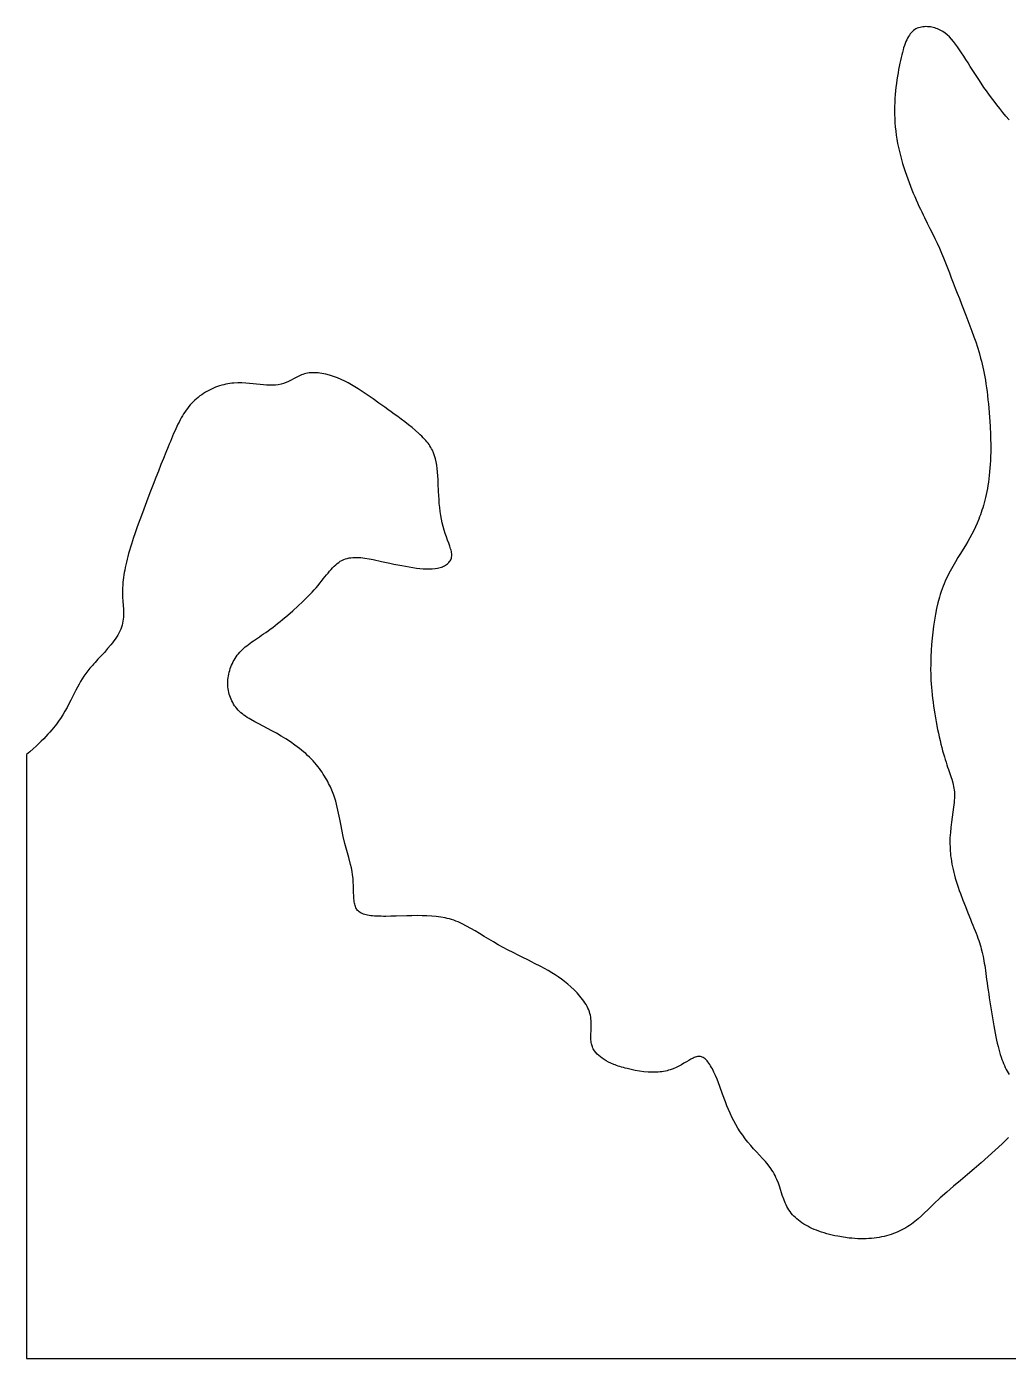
# Model space of a CAD drawing. Header units: millimetres. Extents: x -4898 to 5180, y -1106 to 8925.
# Drawn here: x -4898 to -2378, y -1106 to 2309 of the extents above; entities that cross this region are included whole.
import ezdxf

# ---------------------------------------------------------------- set-up
doc = ezdxf.new("R2010")
doc.units = ezdxf.units.MM
doc.layers.add('166', color=7, linetype='Continuous')

msp = doc.modelspace()

# ---------------------------------------------------------------- linework, layer by layer
at = {"layer": '166', "elevation": 166}
for points in [[(-2376.5, 2069.4), (-2384.8, 2079.2), (-2392.8, 2088.9), (-2400.6, 2098.6), (-2408.1, 2108), (-2415.2, 2117.2), (-2422, 2126.3), (-2428.6, 2135.3), (-2434.9, 2144.1), (-2441.1, 2152.9), (-2453, 2170.6), (-2464.7, 2188.5), (-2476.2, 2206.6), (-2481.9, 2215.6), (-2487.5, 2224.4), (-2493, 2233), (-2498.5, 2241.3), (-2503.9, 2249.3), (-2509.1, 2256.8), (-2514.3, 2263.9), (-2519.5, 2270.5), (-2524.6, 2276.6), (-2529.9, 2282.3), (-2535.4, 2287.4), (-2541.1, 2292), (-2547.1, 2296.1), (-2550.2, 2298), (-2553.4, 2299.7), (-2556.8, 2301.3), (-2560.2, 2302.8), (-2563.8, 2304.1), (-2567.4, 2305.3), (-2571.2, 2306.3), (-2574.9, 2307.2), (-2578.7, 2307.9), (-2582.6, 2308.4), (-2586.4, 2308.6), (-2590.3, 2308.7), (-2594.1, 2308.6), (-2597.9, 2308.3), (-2601.6, 2307.7), (-2605.2, 2306.9), (-2608.8, 2305.8), (-2612.3, 2304.5), (-2615.6, 2302.8), (-2618.8, 2301), (-2621.9, 2298.8), (-2624.8, 2296.3), (-2627.5, 2293.5), (-2630.1, 2290.5), (-2632.6, 2287.1), (-2635, 2283.4), (-2637.2, 2279.4), (-2639.4, 2275.1), (-2641.5, 2270.5), (-2643.4, 2265.6), (-2645.3, 2260.4), (-2647.2, 2254.8), (-2648.9, 2248.9), (-2650.6, 2242.7), (-2652.3, 2236.2), (-2653.9, 2229.4), (-2655.5, 2222.2), (-2657.1, 2214.7), (-2658.7, 2206.8), (-2660.2, 2198.7), (-2661.7, 2190.2), (-2663.1, 2181.5), (-2664.5, 2172.5), (-2665.8, 2163.3), (-2666.9, 2153.9), (-2667.9, 2144.3), (-2668.8, 2134.4), (-2669.5, 2124.5), (-2670.1, 2114.3), (-2670.4, 2104.1), (-2670.6, 2093.7), (-2670.5, 2083.3), (-2670.2, 2072.8), (-2669.6, 2062.2), (-2668.8, 2051.6), (-2667.6, 2041), (-2666.2, 2030.4), (-2664.5, 2019.9), (-2662.6, 2009.3), (-2660.4, 1998.8), (-2658, 1988.4), (-2655.5, 1978), (-2652.7, 1967.7), (-2649.8, 1957.6), (-2646.7, 1947.5), (-2643.5, 1937.6), (-2640.2, 1927.8), (-2636.7, 1918.2), (-2633.3, 1908.8), (-2629.7, 1899.5), (-2626.1, 1890.5), (-2622.4, 1881.7), (-2618.8, 1873.1), (-2615.1, 1864.7), (-2611.5, 1856.6), (-2607.9, 1848.7), (-2604.3, 1841), (-2600.7, 1833.5), (-2597.1, 1826.1), (-2593.5, 1818.9), (-2586.6, 1805), (-2579.8, 1791.5), (-2573.2, 1778.5), (-2566.9, 1765.7), (-2560.9, 1753.1), (-2555.2, 1740.6), (-2549.8, 1728.2), (-2544.6, 1715.7), (-2539.6, 1703.2), (-2529.8, 1677.8), (-2525, 1664.9), (-2520, 1651.9), (-2514.9, 1638.5), (-2509.7, 1624.9), (-2504.3, 1611.2), (-2498.9, 1597.2), (-2487.9, 1569.1), (-2477.2, 1541.2), (-2472.1, 1527.4), (-2467.1, 1513.7), (-2462.4, 1500.3), (-2458, 1486.7), (-2453.7, 1472.9), (-2449.7, 1458.6), (-2447.8, 1451.2), (-2445.9, 1443.6), (-2444.1, 1435.8), (-2442.4, 1427.7), (-2440.7, 1419.4), (-2439.1, 1410.8), (-2437.5, 1401.8), (-2436.1, 1392.6), (-2434.6, 1382.9), (-2433.3, 1372.9), (-2432, 1362.6), (-2430.8, 1352), (-2429.6, 1341.1), (-2428.6, 1330.1), (-2426.7, 1307.5), (-2425.3, 1284.6), (-2424.4, 1261.8), (-2424.1, 1250.4), (-2423.9, 1239.2), (-2423.8, 1228.1), (-2423.9, 1217.3), (-2424.2, 1206.6), (-2424.5, 1196.3), (-2425.1, 1186.2), (-2425.8, 1176.5), (-2426.6, 1167), (-2427.5, 1157.9), (-2428.6, 1149), (-2429.8, 1140.5), (-2431.1, 1132.2), (-2432.4, 1124.1), (-2433.9, 1116.3), (-2435.5, 1108.8), (-2437.1, 1101.5), (-2438.9, 1094.5), (-2440.6, 1087.7), (-2442.5, 1081.1), (-2444.3, 1074.8), (-2446.3, 1068.6), (-2448.2, 1062.7), (-2450.2, 1056.9), (-2452.2, 1051.4), (-2454.2, 1046), (-2458.4, 1035.7), (-2462.8, 1025.8), (-2467.3, 1016.3), (-2472.1, 1006.9), (-2477.2, 997.6), (-2482.6, 988.2), (-2488.4, 978.6), (-2494.6, 968.6), (-2501.1, 958.1), (-2507.8, 947.3), (-2514.6, 936), (-2521.4, 924.3), (-2528.1, 912.2), (-2534.5, 899.7), (-2540.5, 886.8), (-2543.4, 880.2), (-2546.1, 873.5), (-2548.7, 866.8), (-2551.1, 859.9), (-2553.4, 852.9), (-2555.5, 845.9), (-2559.4, 831.5), (-2562.8, 816.9), (-2565.8, 802), (-2568.4, 786.9), (-2570.6, 771.5), (-2572.5, 756), (-2574.1, 740.4), (-2575.6, 724.6), (-2576.7, 708.6), (-2577.5, 692.4), (-2577.9, 675.9), (-2578, 658.9), (-2577.8, 650.3), (-2577.5, 641.5), (-2577.2, 632.6), (-2576.6, 623.6), (-2576, 614.4), (-2575.2, 605.1), (-2574.2, 595.6), (-2573.1, 585.9), (-2571.9, 576.1), (-2570.5, 566.2), (-2567.4, 546.2), (-2563.8, 526.2), (-2560, 506.5), (-2557.9, 496.9), (-2555.9, 487.4), (-2553.7, 478.1), (-2551.6, 469.1), (-2549.4, 460.4), (-2547.2, 452), (-2545, 444), (-2542.8, 436.3), (-2540.7, 429.1), (-2538.5, 422.3), (-2536.4, 415.9), (-2534.4, 409.8), (-2532.4, 404.1), (-2530.5, 398.6), (-2528.6, 393.4), (-2526.9, 388.4), (-2525.2, 383.5), (-2523.7, 378.8), (-2521, 369.5), (-2519.9, 365), (-2518.9, 360.4), (-2518.1, 355.7), (-2517.5, 351), (-2517.1, 346.1), (-2516.8, 341), (-2516.8, 335.8), (-2517, 330.4), (-2517.3, 324.8), (-2517.8, 319), (-2518.4, 313.1), (-2519.1, 307), (-2520.7, 294.5), (-2522.5, 281.7), (-2524.3, 268.5), (-2526, 255.2), (-2527.4, 241.9), (-2528.3, 228.6), (-2528.5, 215.3), (-2528.2, 202), (-2527.8, 195.4), (-2527.3, 188.7), (-2526.6, 182), (-2525.7, 175.2), (-2524.6, 168.3), (-2523.4, 161.4), (-2522, 154.3), (-2520.5, 147.2), (-2518.7, 140), (-2516.8, 132.6), (-2514.7, 125.1), (-2512.4, 117.5), (-2510, 109.7), (-2507.3, 101.7), (-2504.5, 93.6), (-2501.6, 85.5), (-2495.4, 68.9), (-2488.9, 52.4), (-2482.4, 36), (-2475.9, 20.1), (-2472.7, 12.3), (-2469.7, 4.8), (-2466.7, -2.5), (-2463.9, -9.6), (-2461.3, -16.3), (-2458.8, -22.8), (-2456.6, -28.9), (-2454.5, -34.7), (-2452.6, -40.2), (-2450.9, -45.6), (-2449.4, -50.7), (-2447.9, -55.8), (-2445.4, -65.8), (-2443.2, -76), (-2442.2, -81.3), (-2441.2, -86.8), (-2440.3, -92.6), (-2439.3, -98.6), (-2438.4, -105), (-2437.4, -111.8), (-2436.4, -119), (-2435.3, -126.7), (-2434.2, -135), (-2433, -143.7), (-2431.7, -152.8), (-2430.4, -162.2), (-2429, -172), (-2427.5, -181.9), (-2424.5, -202.3), (-2421.3, -222.9), (-2417.9, -243.3), (-2416.2, -253.2), (-2414.4, -262.9), (-2412.6, -272.4), (-2410.7, -281.5), (-2408.9, -290.2), (-2407, -298.4), (-2405.1, -306.2), (-2403.1, -313.6), (-2401.2, -320.6), (-2399.2, -327.3), (-2397.1, -333.6), (-2395, -339.5), (-2392.9, -345.2), (-2390.8, -350.5), (-2388.5, -355.6), (-2386.3, -360.5), (-2383.9, -365.2), (-2381.6, -369.6), (-2379.1, -373.9), (-2376.6, -378.1)], [(-2378.1, -540), (-2386.3, -548.2), (-2394.7, -556.4), (-2412.2, -572.7), (-2430, -588.8), (-2447.9, -604.5), (-2465.9, -619.9), (-2483.8, -635.1), (-2501.5, -650.1), (-2519.1, -665), (-2536.3, -679.9), (-2553.2, -694.9), (-2569.6, -710.2), (-2585.6, -725.6), (-2593.6, -733.3), (-2601.7, -740.9), (-2610, -748.2), (-2618.6, -755.3), (-2627.5, -762), (-2632.1, -765.2), (-2636.9, -768.3), (-2641.7, -771.3), (-2646.7, -774.2), (-2651.9, -776.9), (-2657.1, -779.5), (-2662.5, -781.9), (-2668, -784.2), (-2673.7, -786.4), (-2679.4, -788.4), (-2685.3, -790.2), (-2691.4, -791.9), (-2697.5, -793.5), (-2703.8, -794.8), (-2710.2, -796), (-2716.7, -797.1), (-2723.3, -797.9), (-2730, -798.6), (-2736.8, -799.2), (-2743.8, -799.5), (-2750.8, -799.6), (-2758, -799.6), (-2765.2, -799.4), (-2772.5, -799), (-2779.8, -798.4), (-2787.2, -797.7), (-2801.9, -795.8), (-2816.5, -793.3), (-2823.7, -791.8), (-2830.8, -790.2), (-2837.9, -788.4), (-2844.7, -786.6), (-2851.5, -784.6), (-2858.1, -782.5), (-2864.5, -780.3), (-2870.7, -777.9), (-2876.7, -775.5), (-2882.5, -773), (-2888, -770.4), (-2893.4, -767.6), (-2898.5, -764.8), (-2903.5, -761.8), (-2908.2, -758.7), (-2912.7, -755.5), (-2917, -752.2), (-2921.1, -748.8), (-2925, -745.2), (-2928.7, -741.6), (-2932.2, -737.8), (-2935.5, -733.8), (-2938.6, -729.8), (-2941.5, -725.6), (-2944.2, -721.3), (-2946.7, -716.8), (-2949, -712.2), (-2951.1, -707.5), (-2955, -697.8), (-2958.6, -687.9), (-2965.3, -667.5), (-2968.8, -657.3), (-2972.8, -647.3), (-2974.9, -642.4), (-2977.2, -637.5), (-2979.7, -632.7), (-2982.4, -628.1), (-2985.3, -623.5), (-2988.4, -619), (-2994.9, -610.3), (-3002, -601.7), (-3009.4, -593.4), (-3024.6, -576.8), (-3032.3, -568.6), (-3039.7, -560.2), (-3046.9, -551.6), (-3053.8, -542.9), (-3060.3, -534), (-3066.5, -525), (-3072.4, -515.8), (-3078, -506.5), (-3083.2, -497.1), (-3088.1, -487.6), (-3092.6, -477.9), (-3096.9, -468.2), (-3100.8, -458.4), (-3104.6, -448.6), (-3111.7, -429), (-3118.7, -409.5), (-3122.3, -399.9), (-3126, -390.5), (-3129.9, -381.2), (-3134, -372.3), (-3138.2, -363.9), (-3140.4, -360), (-3142.6, -356.2), (-3144.9, -352.6), (-3147.1, -349.3), (-3149.4, -346.2), (-3151.8, -343.4), (-3154.2, -340.8), (-3156.5, -338.6), (-3159, -336.6), (-3161.4, -335), (-3163.9, -333.8), (-3166.4, -332.9), (-3168.9, -332.4), (-3171.4, -332.2), (-3174, -332.2), (-3176.6, -332.5), (-3179.2, -333.1), (-3181.9, -333.9), (-3184.6, -334.9), (-3187.4, -336.1), (-3193, -339), (-3198.8, -342.3), (-3204.8, -345.9), (-3211, -349.7), (-3217.5, -353.4), (-3224.2, -357), (-3231.2, -360.4), (-3238.6, -363.5), (-3246.3, -366.3), (-3250.4, -367.5), (-3254.5, -368.7), (-3258.8, -369.7), (-3263.2, -370.6), (-3267.8, -371.3), (-3272.4, -371.9), (-3277.2, -372.3), (-3282.2, -372.6), (-3287.3, -372.7), (-3292.5, -372.7), (-3303.1, -372.2), (-3314, -371.1), (-3325, -369.6), (-3335.9, -367.8), (-3346.6, -365.6), (-3356.8, -363.2), (-3361.7, -361.9), (-3366.5, -360.6), (-3371.1, -359.3), (-3375.5, -358), (-3379.7, -356.6), (-3383.8, -355.2), (-3387.7, -353.8), (-3391.4, -352.4), (-3398.3, -349.5), (-3404.7, -346.5), (-3410.6, -343.4), (-3416, -340.2), (-3421, -336.8), (-3425.6, -333.3), (-3429.9, -329.7), (-3433.9, -325.9), (-3437.5, -321.9), (-3440.8, -317.6), (-3443.6, -312.9), (-3444.8, -310.4), (-3445.9, -307.8), (-3446.9, -305.1), (-3447.7, -302.3), (-3448.4, -299.4), (-3449, -296.3), (-3449.4, -293), (-3449.7, -289.7), (-3449.8, -286.1), (-3449.8, -282.5), (-3449.6, -274.8), (-3449.2, -266.6), (-3448.9, -258.1), (-3448.8, -249.3), (-3449.3, -240.3), (-3449.7, -235.7), (-3450.4, -231.1), (-3451.2, -226.5), (-3452.4, -221.9), (-3453.8, -217.3), (-3455.5, -212.8), (-3457.5, -208.2), (-3459.7, -203.7), (-3462.2, -199.2), (-3465, -194.7), (-3467.9, -190.3), (-3471.1, -186), (-3474.4, -181.7), (-3477.9, -177.5), (-3485.3, -169.2), (-3493, -161.3), (-3501.1, -153.8), (-3509.2, -146.8), (-3517.3, -140.2), (-3525.4, -134), (-3533.6, -128.2), (-3541.9, -122.6), (-3550.5, -117.3), (-3559.4, -112), (-3568.7, -106.8), (-3578.6, -101.5), (-3583.8, -98.8), (-3589.1, -96.1), (-3594.6, -93.3), (-3600.2, -90.4), (-3611.9, -84.6), (-3624.1, -78.5), (-3636.6, -72.3), (-3649.3, -65.8), (-3662.1, -59.2), (-3674.9, -52.4), (-3687.5, -45.5), (-3699.9, -38.4), (-3712, -31.3), (-3723.8, -24.1), (-3735.3, -17), (-3746.7, -10.2), (-3757.8, -3.7), (-3768.9, 2.4), (-3779.9, 8), (-3785.4, 10.5), (-3790.8, 12.9), (-3796.3, 15.1), (-3801.8, 17), (-3807.3, 18.8), (-3812.8, 20.5), (-3818.4, 21.9), (-3823.9, 23.2), (-3835.2, 25.3), (-3846.7, 26.9), (-3858.4, 27.9), (-3870.5, 28.6), (-3882.9, 28.9), (-3895.8, 29), (-3909, 28.8), (-3922.6, 28.5), (-3949.9, 27.7), (-3963.3, 27.4), (-3976.1, 27.2), (-3982.3, 27.2), (-3988.3, 27.3), (-3994.1, 27.4), (-3999.6, 27.6), (-4004.9, 27.9), (-4009.9, 28.3), (-4014.6, 28.7), (-4018.9, 29.3), (-4023.1, 30), (-4026.9, 30.9), (-4030.4, 31.8), (-4033.7, 32.9), (-4036.8, 34.1), (-4039.6, 35.5), (-4042.1, 37), (-4044.5, 38.6), (-4046.6, 40.5), (-4048.5, 42.4), (-4050.2, 44.6), (-4051.7, 46.9), (-4053, 49.4), (-4054.2, 52.1), (-4055.2, 55), (-4056, 58.1), (-4056.7, 61.4), (-4057.2, 64.8), (-4057.7, 68.4), (-4058, 72.2), (-4058.5, 80.1), (-4058.7, 88.5), (-4058.9, 97.2), (-4059.1, 106.1), (-4059.5, 115.2), (-4060.2, 124.3), (-4061.3, 133.3), (-4062.8, 142.3), (-4064.6, 151.2), (-4066.7, 160.1), (-4071.4, 177.9), (-4076.4, 195.7), (-4081.1, 213.9), (-4085.4, 232.2), (-4089.2, 250.3), (-4091, 259.1), (-4092.7, 267.8), (-4094.3, 276.2), (-4095.9, 284.4), (-4097.4, 292.2), (-4099.1, 299.9), (-4100.8, 307.4), (-4102.6, 314.9), (-4104.7, 322.5), (-4107.1, 330.1), (-4109.8, 338), (-4112.9, 346.2), (-4114.7, 350.4), (-4116.5, 354.7), (-4118.5, 359.1), (-4120.7, 363.6), (-4122.9, 368.2), (-4125.3, 372.9), (-4127.9, 377.6), (-4130.6, 382.3), (-4133.5, 387.1), (-4136.5, 391.9), (-4139.7, 396.8), (-4143.1, 401.6), (-4146.6, 406.5), (-4150.4, 411.3), (-4154.3, 416.1), (-4158.4, 421), (-4162.7, 425.7), (-4167.2, 430.5), (-4171.8, 435.2), (-4176.7, 439.8), (-4181.8, 444.4), (-4187, 448.9), (-4197.9, 457.7), (-4209.2, 466.2), (-4220.9, 474.4), (-4232.8, 482.2), (-4244.7, 489.6), (-4256.7, 496.7), (-4268.5, 503.2), (-4280.1, 509.3), (-4291.3, 515.1), (-4302.2, 520.7), (-4312.5, 526.2), (-4322.4, 531.7), (-4327.1, 534.5), (-4331.6, 537.3), (-4336, 540.2), (-4340.2, 543.2), (-4344.2, 546.3), (-4348.1, 549.5), (-4351.7, 552.8), (-4355.1, 556.3), (-4358.3, 559.9), (-4361.3, 563.6), (-4364.1, 567.4), (-4366.7, 571.4), (-4369.1, 575.4), (-4371.2, 579.6), (-4373.2, 583.8), (-4375, 588.2), (-4376.5, 592.6), (-4377.9, 597), (-4379, 601.6), (-4379.9, 606.1), (-4380.7, 610.8), (-4381.2, 615.4), (-4381.5, 620.1), (-4381.6, 624.8), (-4381.5, 629.6), (-4381.2, 634.3), (-4380.7, 639.1), (-4380, 643.8), (-4379.1, 648.5), (-4378.1, 653.2), (-4376.8, 657.8), (-4375.3, 662.4), (-4373.7, 667), (-4371.9, 671.5), (-4369.9, 675.9), (-4367.7, 680.3), (-4365.4, 684.5), (-4362.8, 688.7), (-4360.1, 692.8), (-4357.3, 696.7), (-4354.3, 700.6), (-4351.1, 704.3), (-4347.7, 707.9), (-4344.2, 711.3), (-4340.6, 714.7), (-4336.8, 718), (-4332.8, 721.2), (-4328.6, 724.5), (-4324.4, 727.7), (-4319.9, 730.9), (-4315.3, 734.1), (-4310.5, 737.4), (-4305.6, 740.8), (-4300.5, 744.3), (-4295.2, 747.9), (-4289.8, 751.6), (-4284.2, 755.5), (-4278.4, 759.6), (-4272.5, 763.8), (-4266.4, 768.3), (-4260.2, 773), (-4253.9, 777.9), (-4247.4, 783), (-4240.9, 788.2), (-4227.7, 799.2), (-4214.5, 810.6), (-4201.5, 822.4), (-4188.8, 834.3), (-4182.7, 840.3), (-4176.7, 846.3), (-4170.9, 852.3), (-4165.3, 858.3), (-4160, 864.2), (-4154.9, 870), (-4150, 875.8), (-4145.3, 881.4), (-4140.8, 887), (-4136.5, 892.4), (-4132.3, 897.6), (-4128.2, 902.7), (-4124.2, 907.5), (-4120.3, 912.2), (-4116.4, 916.7), (-4112.6, 920.9), (-4108.7, 924.8), (-4104.8, 928.5), (-4100.9, 931.9), (-4096.9, 934.9), (-4092.9, 937.7), (-4088.7, 940.1), (-4084.3, 942.1), (-4079.9, 943.8), (-4075.3, 945.1), (-4070.6, 946.2), (-4065.8, 946.9), (-4060.9, 947.4), (-4055.9, 947.6), (-4050.8, 947.6), (-4045.6, 947.4), (-4040.4, 947), (-4029.9, 945.8), (-4019.1, 944), (-4008.4, 941.9), (-3986.9, 937.4), (-3965.8, 932.9), (-3955.4, 930.7), (-3945.2, 928.6), (-3935.3, 926.7), (-3925.5, 924.8), (-3915.9, 923.1), (-3906.6, 921.7), (-3897.6, 920.4), (-3888.9, 919.4), (-3880.5, 918.6), (-3872.3, 918.2), (-3864.5, 918.1), (-3857, 918.4), (-3849.9, 919.1), (-3843.1, 920.2), (-3836.7, 921.8), (-3833.6, 922.7), (-3830.7, 923.8), (-3827.9, 925), (-3825.2, 926.4), (-3822.6, 927.8), (-3820.2, 929.4), (-3818, 931), (-3816, 932.8), (-3814.1, 934.7), (-3812.4, 936.8), (-3810.9, 938.9), (-3809.7, 941.1), (-3808.6, 943.5), (-3807.8, 946), (-3807.3, 948.6), (-3806.9, 951.3), (-3806.9, 954.1), (-3807, 957), (-3807.4, 960.1), (-3808, 963.2), (-3808.8, 966.5), (-3809.8, 969.8), (-3810.9, 973.3), (-3812.1, 976.9), (-3814.8, 984.3), (-3817.7, 992), (-3820.8, 1000.2), (-3823.8, 1008.7), (-3826.7, 1017.5), (-3829.2, 1026.6), (-3831.4, 1036), (-3833.4, 1045.6), (-3835, 1055.4), (-3836.5, 1065.4), (-3837.7, 1075.6), (-3838.8, 1085.8), (-3839.6, 1096.2), (-3840.8, 1116.8), (-3841.8, 1137.3), (-3842.2, 1147.3), (-3842.8, 1157), (-3843.5, 1166.5), (-3844.4, 1175.7), (-3845.5, 1184.4), (-3846.9, 1192.7), (-3848.6, 1200.7), (-3850.8, 1208.3), (-3853.5, 1215.6), (-3856.7, 1222.8), (-3858.6, 1226.4), (-3860.6, 1229.9), (-3862.8, 1233.4), (-3865.2, 1236.9), (-3867.8, 1240.4), (-3870.5, 1244), (-3873.5, 1247.5), (-3876.7, 1251.1), (-3880.2, 1254.7), (-3883.8, 1258.4), (-3887.6, 1262.1), (-3891.6, 1265.8), (-3900, 1273.2), (-3908.8, 1280.6), (-3917.9, 1287.9), (-3927.2, 1295.1), (-3936.5, 1302.1), (-3945.6, 1308.8), (-3954.4, 1315.2), (-3962.8, 1321.3), (-3971, 1327.2), (-3978.8, 1332.8), (-3986.5, 1338.2), (-3994.1, 1343.5), (-4009, 1353.9), (-4023.9, 1364.4), (-4039.4, 1374.9), (-4047.3, 1380.1), (-4055.5, 1385.2), (-4063.9, 1390.2), (-4072.5, 1395), (-4081.5, 1399.6), (-4090.8, 1403.9), (-4100.4, 1407.8), (-4110.3, 1411.4), (-4120.4, 1414.6), (-4130.4, 1417.2), (-4135.4, 1418.3), (-4140.4, 1419.2), (-4145.3, 1420), (-4150.1, 1420.6), (-4154.9, 1421), (-4159.6, 1421.2), (-4164.2, 1421.2), (-4168.6, 1421.1), (-4173, 1420.7), (-4177.2, 1420.1), (-4181.2, 1419.2), (-4185.1, 1418.2), (-4188.9, 1417), (-4192.5, 1415.7), (-4199.6, 1412.7), (-4206.3, 1409.3), (-4212.8, 1405.8), (-4219.2, 1402.3), (-4225.5, 1399), (-4231.9, 1396), (-4238.4, 1393.6), (-4245.1, 1391.8), (-4252.1, 1390.5), (-4259.2, 1389.6), (-4266.6, 1389.2), (-4274.2, 1389.2), (-4282.1, 1389.5), (-4290.3, 1390), (-4298.8, 1390.8), (-4307.6, 1391.8), (-4316.7, 1392.7), (-4326.1, 1393.7), (-4335.7, 1394.5), (-4345.5, 1394.9), (-4355.6, 1395), (-4365.8, 1394.6), (-4371, 1394.2), (-4376.2, 1393.6), (-4381.4, 1392.8), (-4386.7, 1391.8), (-4392, 1390.6), (-4397.3, 1389.2), (-4402.6, 1387.6), (-4407.9, 1385.8), (-4413.2, 1383.8), (-4418.4, 1381.6), (-4423.6, 1379.3), (-4428.8, 1376.7), (-4433.9, 1374), (-4438.9, 1371.2), (-4443.8, 1368.1), (-4448.6, 1364.9), (-4453.2, 1361.6), (-4457.8, 1358.1), (-4462.2, 1354.5), (-4466.5, 1350.7), (-4470.6, 1346.8), (-4474.5, 1342.7), (-4478.3, 1338.6), (-4481.9, 1334.3), (-4485.4, 1329.8), (-4488.7, 1325.2), (-4492, 1320.5), (-4495.1, 1315.6), (-4498.1, 1310.6), (-4501.1, 1305.5), (-4504, 1300.1), (-4506.8, 1294.7), (-4509.6, 1289.1), (-4512.4, 1283.3), (-4515.2, 1277.3), (-4517.9, 1271.2), (-4520.7, 1265), (-4523.4, 1258.6), (-4526.2, 1252), (-4529.1, 1245.2), (-4532, 1238.3), (-4534.9, 1231.2), (-4540.9, 1216.5), (-4547, 1201.3), (-4553.3, 1185.5), (-4559.7, 1169.2), (-4566.2, 1152.3), (-4572.9, 1135), (-4579.8, 1117.3), (-4586.7, 1099.2), (-4600.7, 1062.3), (-4607.5, 1043.9), (-4614.1, 1025.7), (-4620.3, 1007.8), (-4623.3, 999), (-4626.1, 990.4), (-4628.8, 982), (-4631.4, 973.8), (-4633.8, 965.7), (-4636.1, 957.9), (-4638.2, 950.3), (-4640.1, 942.9), (-4641.9, 935.7), (-4643.5, 928.8), (-4644.9, 922), (-4646.2, 915.3), (-4647.4, 908.9), (-4648.4, 902.6), (-4649.3, 896.4), (-4650, 890.4), (-4650.6, 884.5), (-4651.1, 878.7), (-4651.7, 867.4), (-4651.8, 856.4), (-4651.5, 845.7), (-4650.9, 835.1), (-4650.1, 824.7), (-4649.6, 814.5), (-4649.3, 804.3), (-4649.4, 799.2), (-4649.7, 794.2), (-4650.1, 789.1), (-4650.8, 784.1), (-4651.7, 779), (-4652.9, 774), (-4654.4, 768.9), (-4656.3, 763.9), (-4658.5, 758.8), (-4661, 753.7), (-4663.9, 748.6), (-4667, 743.5), (-4670.4, 738.4), (-4674, 733.4), (-4677.8, 728.4), (-4681.7, 723.4), (-4690, 713.7), (-4698.4, 704.2), (-4706.8, 695.1), (-4714.9, 686.4), (-4718.7, 682.2), (-4722.4, 678.2), (-4725.9, 674.3), (-4729.2, 670.6), (-4732.4, 666.9), (-4735.4, 663.3), (-4741, 656.4), (-4746.1, 649.7), (-4750.8, 643.1), (-4755.2, 636.4), (-4759.4, 629.6), (-4763.5, 622.6), (-4767.5, 615.1), (-4771.6, 607.2), (-4775.8, 598.9), (-4780.1, 590.3), (-4784.6, 581.5), (-4789.3, 572.4), (-4794.2, 563.1), (-4799.5, 553.7), (-4805.1, 544.3), (-4811.1, 534.8), (-4814.4, 530), (-4817.7, 525.2), (-4821.3, 520.3), (-4825.1, 515.4), (-4829.1, 510.3), (-4833.5, 505.1), (-4838.1, 499.7), (-4843.1, 494.2), (-4848.4, 488.5), (-4854.1, 482.6), (-4860.2, 476.5), (-4866.8, 470.1), (-4873.8, 463.5), (-4881.3, 456.6), (-4889.4, 449.4), (-4893.6, 445.7), (-4897.9, 441.9), (-4897.9, -1106.3), (3309.2, -1106.3)]]:
    msp.add_lwpolyline(points, dxfattribs=at)

doc.saveas('drawing.dxf')
